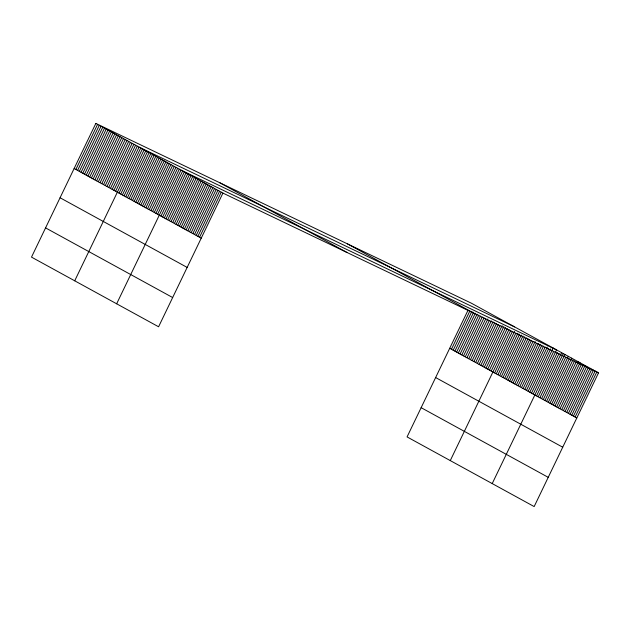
<?xml version="1.0" encoding="UTF-8"?>
<svg xmlns="http://www.w3.org/2000/svg" width="630" height="630" viewBox="0 0 630 630"><rect width="100%" height="100%" fill="white"/><g stroke="black" fill="none" stroke-linecap="round" stroke-linejoin="round"><path stroke-width="0.94" d="M95.839 123.425L31.5 257.119L158.587 326.781L222.933 193.087L95.839 123.425L471.413 303.219L598.5 372.881L534.161 506.575L407.067 436.913L468.003 310.291M75.868 169.47L97.571 124.378M77.6 170.415L99.296 125.323M79.325 171.368L101.028 126.268M81.049 172.313L102.753 127.221M82.782 173.258L104.486 128.166M84.507 174.211L106.21 129.111M86.239 175.156L107.943 130.064M87.964 176.101L109.667 131.008M89.696 177.054L111.4 131.953M91.421 177.999L113.124 132.898M93.153 178.944L114.857 133.851M94.878 179.889L116.581 134.796M96.611 180.841L118.314 135.741M98.335 181.786L120.039 136.694M100.068 182.731L121.771 137.639M101.792 183.684L123.496 138.584M103.525 184.629L125.228 139.537M105.249 185.574L126.953 140.482M106.982 186.527L128.685 141.427M108.706 187.472L130.41 142.372M110.439 188.417L132.143 143.325M112.164 189.362L133.867 144.27M113.896 190.315L135.6 145.215M115.621 191.26L137.324 146.168M74.71 280.807L139.057 147.113L514.623 326.899M119.031 193.126L140.734 148.034M120.708 194.048L142.411 148.948M122.385 194.969L144.089 149.869M124.063 195.883L145.766 150.79M125.74 196.804L147.444 151.712M127.418 197.726L149.121 152.633M129.095 198.647L150.798 153.547M130.772 199.56L152.476 154.468M132.45 200.482L154.153 155.389M134.127 201.403L155.831 156.311M135.804 202.325L157.508 157.224M137.482 203.238L159.185 158.146M139.159 204.159L160.863 159.067M140.837 205.081L162.54 159.988M142.514 206.002L164.217 160.902M144.191 206.916L165.895 161.823M145.869 207.837L167.572 162.745M147.546 208.758L169.249 163.666M149.223 209.68L170.927 164.58M150.901 210.601L172.604 165.501M152.578 211.515L174.282 166.422M154.255 212.436L175.959 167.344M155.933 213.357L177.636 168.257M157.61 214.279L179.314 169.179M116.652 303.794L180.991 170.1L556.558 349.894L492.219 483.58M160.965 216.114L182.668 171.021M162.642 217.035L184.346 171.943M164.32 217.956L186.023 172.856M165.997 218.87L187.701 173.778M167.674 219.791L189.378 174.699M169.352 220.713L191.055 175.62M171.029 221.634L192.733 176.534M172.714 222.548L194.41 177.455M174.392 223.469L196.088 178.377M176.069 224.39L197.765 179.298M177.747 225.312L199.442 180.212M179.424 226.225L201.127 181.133M181.101 227.147L202.805 182.054M182.779 228.068L204.482 182.976M184.456 228.989L206.16 183.889M186.133 229.911L207.837 184.81M187.811 230.824L209.514 185.732M189.488 231.745L211.192 186.653M191.166 232.667L212.869 187.567M192.843 233.588L214.546 188.488M194.52 234.502L216.224 189.41M196.198 235.423L217.901 190.331M197.875 236.345L219.579 191.244M199.553 237.266L221.256 192.166M451.434 349.264L469.736 311.244M453.167 350.209L471.886 311.307M454.891 351.154L473.618 312.252M456.624 352.107L475.343 313.197M458.349 353.052L477.075 314.142M460.081 353.997L478.8 315.094M461.806 354.942L480.533 316.039M463.538 355.895L482.257 316.984M465.263 356.84L483.99 317.937M466.995 357.785L485.714 318.882M468.72 358.738L487.872 318.945M470.445 359.683L489.171 320.78M472.177 360.628L491.329 320.843M473.902 361.581L493.054 321.788M475.634 362.526L494.786 322.733M477.359 363.471L496.511 323.678M479.091 364.416L498.243 324.631M480.816 365.368L499.968 325.576M482.548 366.314L502.126 325.639M484.273 367.259L503.85 326.584M486.006 368.211L505.583 327.537M487.73 369.156L507.308 328.482M489.463 370.101L509.04 329.427M491.187 371.054L510.765 330.38M450.277 460.593L512.489 331.325M494.597 372.921L514.6 331.356M496.275 373.834L515.852 333.16M497.952 374.755L517.955 333.199M499.629 375.677L519.632 334.12M501.307 376.598L521.309 335.034M502.984 377.512L522.987 335.955M504.661 378.433L524.664 336.877M506.339 379.355L526.341 337.798M508.016 380.276L528.019 338.712M509.694 381.189L529.696 339.633M511.371 382.111L531.373 340.554M513.048 383.032L533.051 341.476M514.726 383.953L535.153 341.507M516.403 384.867L536.406 343.311M518.081 385.788L538.508 343.35M519.758 386.71L540.186 344.271M521.435 387.631L541.863 345.185M523.113 388.552L543.54 346.106M524.79 389.466L545.218 347.028M526.467 390.387L547.32 347.059M528.145 391.309L548.572 348.863M529.822 392.23L550.675 348.902M531.499 393.144L553.203 348.051M533.177 394.065L553.605 351.627M536.532 395.908L557.385 352.579M538.209 396.821L559.062 353.501M539.894 397.743L561.59 352.65M541.572 398.664L563.267 353.572M543.249 399.585L564.945 354.485M544.926 400.499L565.772 357.178M546.604 401.42L568.307 356.328M548.281 402.342L569.126 359.013M549.958 403.263L571.662 358.163M551.636 404.176L572.914 359.966M553.313 405.098L574.591 360.888M554.991 406.019L576.269 361.809M556.668 406.941L578.372 361.841M558.345 407.862L580.049 362.762M560.023 408.776L581.301 364.565M561.7 409.697L583.404 364.605M563.377 410.618L585.081 365.518M565.055 411.54L586.758 366.44M566.732 412.453L588.436 367.361M568.41 413.374L590.113 368.282M570.087 414.296L591.79 369.196M571.764 415.217L593.468 370.117M573.442 416.131L595.145 371.038M575.119 417.052L596.823 371.96M222.933 193.087L598.5 372.881M347.476 243.889L474.563 313.543M219.783 182.763L346.87 252.417M449.71 348.311L576.797 417.974M74.143 168.525L201.23 238.179M435.637 377.551L562.724 447.213M60.071 197.765L187.157 267.419M421.139 407.673L548.226 477.335M45.573 227.887L172.659 297.541"/></g></svg>
